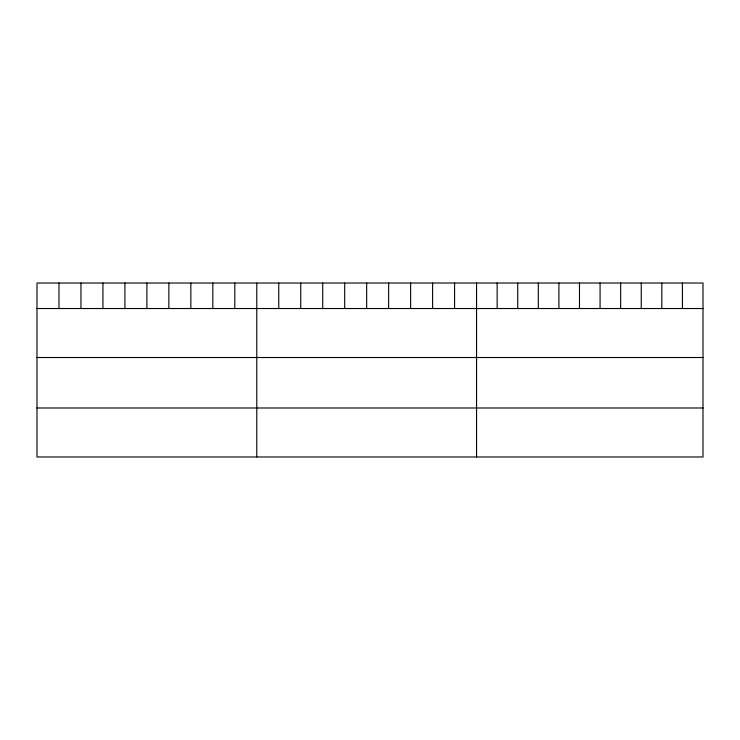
<?xml version="1.0" encoding="UTF-8"?>
<svg xmlns="http://www.w3.org/2000/svg" width="740" height="740" viewBox="0 0 740 740"><rect width="100%" height="100%" fill="white"/><g stroke="black" fill="none" stroke-linecap="round" stroke-linejoin="round"><path stroke-width="1.11" d="M703 308.525L703 456.978L37 456.978L37 283.022L703 283.022L703 308.525L37 308.525M37 357.513L703 357.513M37 407.99L703 407.99M682.419 283.022L682.419 308.525M661.828 283.022L661.828 308.525M641.247 283.022L641.247 308.525M620.657 283.022L620.657 308.525M600.075 283.022L600.075 308.525M579.485 283.022L579.485 308.525M558.904 283.022L558.904 308.525M538.313 283.022L538.313 308.525M517.732 283.022L517.732 308.525M497.141 283.022L497.141 308.525M476.56 283.022L476.56 456.978M454.582 283.022L454.582 308.525M432.604 283.022L432.604 308.525M410.626 283.022L410.626 308.525M388.648 283.022L388.648 308.525M366.67 283.022L366.67 308.525M344.692 283.022L344.692 308.525M322.714 283.022L322.714 308.525M300.736 283.022L300.736 308.525M278.758 283.022L278.758 308.525M256.78 283.022L256.78 456.978M234.802 283.022L234.802 308.525M212.824 283.022L212.824 308.525M190.846 283.022L190.846 308.525M168.868 283.022L168.868 308.525M146.89 283.022L146.89 308.525M124.912 283.022L124.912 308.525M102.934 283.022L102.934 308.525M80.956 283.022L80.956 308.525M58.978 283.022L58.978 308.525"/></g></svg>
